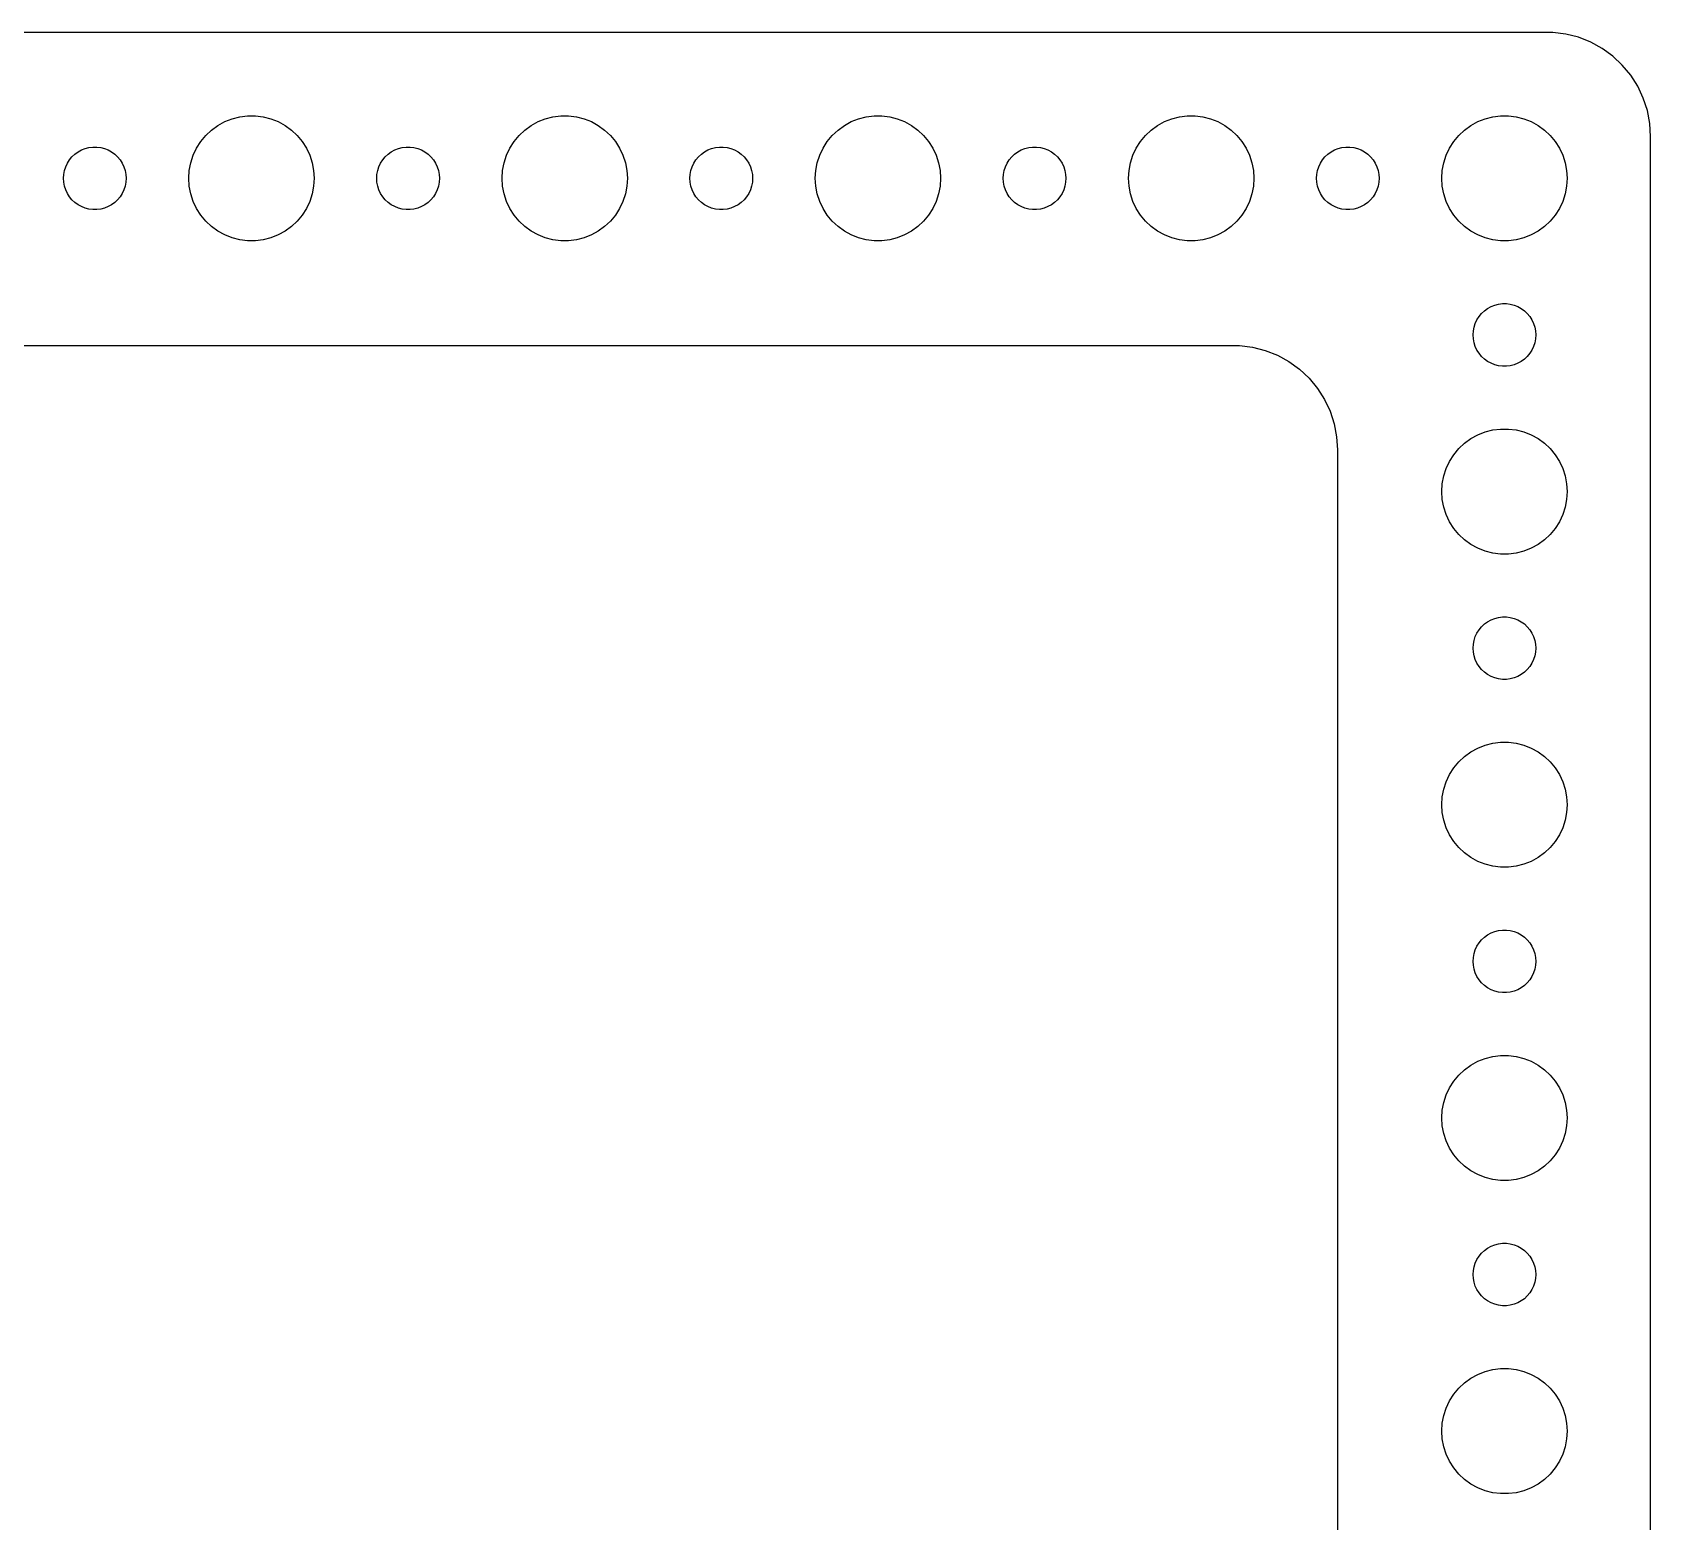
# Model space of a CAD drawing. Header units: metres. Extents: x -74 to 74, y -67 to 67.
# Drawn here: x -3 to 74.5, y -4.3 to 67 of the extents above; entities that cross this region are included whole.
import ezdxf

# ---------------------------------------------------------------- set-up
doc = ezdxf.new("R2010")
doc.units = ezdxf.units.M

msp = doc.modelspace()

# ---------------------------------------------------------------- linework, layer by layer
for p, q in [((69.8139, 66.9901), (-69.8139, 66.9901)), ((70.4369, 66.9114), (69.8139, 66.9901)), ((71.0451, 66.7553), (70.4369, 66.9114)), ((71.6289, 66.5241), (71.0451, 66.7553)), ((72.1791, 66.2216), (71.6289, 66.5241)), ((72.6871, 65.8526), (72.1791, 66.2216)), ((73.1448, 65.4227), (72.6871, 65.8526)), ((73.5451, 64.9389), (73.1448, 65.4227)), ((73.8815, 64.4088), (73.5451, 64.9389)), ((74.1489, 63.8406), (73.8815, 64.4088)), ((74.3429, 63.2434), (74.1489, 63.8406)), ((6.22266, 62.7145), (6.57294, 62.8532)), ((6.57294, 62.8532), (6.93785, 62.9469)), ((6.93785, 62.9469), (7.31161, 62.9941)), ((7.31161, 62.9941), (7.68837, 62.9941)), ((7.68837, 62.9941), (8.06213, 62.9469)), ((8.06213, 62.9469), (8.42705, 62.8532)), ((8.42705, 62.8532), (8.77733, 62.7145)), ((21.2227, 62.7145), (21.5729, 62.8532)), ((21.5729, 62.8532), (21.9379, 62.9469)), ((21.9379, 62.9469), (22.3116, 62.9941)), ((22.3116, 62.9941), (22.6884, 62.9941)), ((22.6884, 62.9941), (23.0621, 62.9469)), ((23.0621, 62.9469), (23.427, 62.8532)), ((23.427, 62.8532), (23.7773, 62.7145)), ((36.2227, 62.7145), (36.5729, 62.8532)), ((36.5729, 62.8532), (36.9379, 62.9469)), ((36.9379, 62.9469), (37.3116, 62.9941)), ((37.3116, 62.9941), (37.6884, 62.9941)), ((37.6884, 62.9941), (38.0621, 62.9469)), ((38.0621, 62.9469), (38.427, 62.8532)), ((38.427, 62.8532), (38.7773, 62.7145)), ((51.2227, 62.7145), (51.5729, 62.8532)), ((51.5729, 62.8532), (51.9379, 62.9469)), ((51.9379, 62.9469), (52.3116, 62.9941)), ((52.3116, 62.9941), (52.6884, 62.9941)), ((52.6884, 62.9941), (53.0621, 62.9469)), ((53.0621, 62.9469), (53.427, 62.8532)), ((53.427, 62.8532), (53.7773, 62.7145)), ((66.2227, 62.7145), (66.573, 62.8532)), ((66.573, 62.8532), (66.9379, 62.9469)), ((66.9379, 62.9469), (67.3116, 62.9941)), ((67.3116, 62.9941), (67.6884, 62.9941)), ((67.6884, 62.9941), (68.0621, 62.9469)), ((68.0621, 62.9469), (68.427, 62.8532)), ((68.427, 62.8532), (68.7773, 62.7145)), ((74.4606, 62.6267), (74.3429, 63.2434)), ((5.07294, 61.7634), (5.31308, 62.0536)), ((5.31308, 62.0536), (5.58772, 62.3115)), ((5.58772, 62.3115), (5.89252, 62.533)), ((5.89252, 62.533), (6.22266, 62.7145)), ((8.77733, 62.7145), (9.10747, 62.533)), ((9.10747, 62.533), (9.41226, 62.3115)), ((9.41226, 62.3115), (9.6869, 62.0536)), ((9.6869, 62.0536), (9.92705, 61.7634)), ((20.0729, 61.7634), (20.3131, 62.0536)), ((20.3131, 62.0536), (20.5877, 62.3115)), ((20.5877, 62.3115), (20.8925, 62.533)), ((20.8925, 62.533), (21.2227, 62.7145)), ((23.7773, 62.7145), (24.1075, 62.533)), ((24.1075, 62.533), (24.4123, 62.3115)), ((24.4123, 62.3115), (24.6869, 62.0536)), ((24.6869, 62.0536), (24.927, 61.7634)), ((35.0729, 61.7634), (35.3131, 62.0536)), ((35.3131, 62.0536), (35.5877, 62.3115)), ((35.5877, 62.3115), (35.8925, 62.533)), ((35.8925, 62.533), (36.2227, 62.7145)), ((38.7773, 62.7145), (39.1075, 62.533)), ((39.1075, 62.533), (39.4123, 62.3115)), ((39.4123, 62.3115), (39.6869, 62.0536)), ((39.6869, 62.0536), (39.927, 61.7634)), ((50.0729, 61.7634), (50.3131, 62.0536)), ((50.3131, 62.0536), (50.5877, 62.3115)), ((50.5877, 62.3115), (50.8925, 62.533)), ((50.8925, 62.533), (51.2227, 62.7145)), ((53.7773, 62.7145), (54.1075, 62.533)), ((54.1075, 62.533), (54.4123, 62.3115)), ((54.4123, 62.3115), (54.6869, 62.0536)), ((54.6869, 62.0536), (54.927, 61.7634)), ((65.073, 61.7634), (65.3131, 62.0536)), ((65.3131, 62.0536), (65.5877, 62.3115)), ((65.5877, 62.3115), (65.8925, 62.533)), ((65.8925, 62.533), (66.2227, 62.7145)), ((68.7773, 62.7145), (69.1075, 62.533)), ((69.1075, 62.533), (69.4123, 62.3115)), ((69.4123, 62.3115), (69.6869, 62.0536)), ((69.6869, 62.0536), (69.927, 61.7634)), ((74.5, 62), (74.4606, 62.6267)), ((74.5, -62), (74.5, 62)), ((-0.95613, 61.1558), (-0.80373, 61.2665)), ((-0.80373, 61.2665), (-0.63866, 61.3572)), ((-0.63866, 61.3572), (-0.46352, 61.4266)), ((-0.46352, 61.4266), (-0.28107, 61.4734)), ((-0.28107, 61.4734), (-0.09418, 61.497)), ((-0.09418, 61.497), (0.09418, 61.497)), ((0.09418, 61.497), (0.28107, 61.4734)), ((0.28107, 61.4734), (0.46352, 61.4266)), ((0.46352, 61.4266), (0.63866, 61.3572)), ((0.63866, 61.3572), (0.80373, 61.2665)), ((0.80373, 61.2665), (0.95613, 61.1558)), ((4.71066, 61.1044), (4.87108, 61.4453)), ((4.87108, 61.4453), (5.07294, 61.7634)), ((9.92705, 61.7634), (10.1289, 61.4453)), ((10.1289, 61.4453), (10.2893, 61.1044)), ((14.0439, 61.1558), (14.1963, 61.2665)), ((14.1963, 61.2665), (14.3613, 61.3572)), ((14.3613, 61.3572), (14.5365, 61.4266)), ((14.5365, 61.4266), (14.7189, 61.4734)), ((14.7189, 61.4734), (14.9058, 61.497)), ((14.9058, 61.497), (15.0942, 61.497)), ((15.0942, 61.497), (15.2811, 61.4734)), ((15.2811, 61.4734), (15.4635, 61.4266)), ((15.4635, 61.4266), (15.6387, 61.3572)), ((15.6387, 61.3572), (15.8037, 61.2665)), ((15.8037, 61.2665), (15.9561, 61.1558)), ((19.7107, 61.1044), (19.8711, 61.4453)), ((19.8711, 61.4453), (20.0729, 61.7634)), ((24.927, 61.7634), (25.1289, 61.4453)), ((25.1289, 61.4453), (25.2893, 61.1044)), ((29.0439, 61.1558), (29.1963, 61.2665)), ((29.1963, 61.2665), (29.3613, 61.3572)), ((29.3613, 61.3572), (29.5365, 61.4266)), ((29.5365, 61.4266), (29.7189, 61.4734)), ((29.7189, 61.4734), (29.9058, 61.497)), ((29.9058, 61.497), (30.0942, 61.497)), ((30.0942, 61.497), (30.2811, 61.4734)), ((30.2811, 61.4734), (30.4635, 61.4266)), ((30.4635, 61.4266), (30.6387, 61.3572)), ((30.6387, 61.3572), (30.8037, 61.2665)), ((30.8037, 61.2665), (30.9561, 61.1558)), ((34.7107, 61.1044), (34.8711, 61.4453)), ((34.8711, 61.4453), (35.0729, 61.7634)), ((39.927, 61.7634), (40.1289, 61.4453)), ((40.1289, 61.4453), (40.2893, 61.1044)), ((44.0439, 61.1558), (44.1963, 61.2665)), ((44.1963, 61.2665), (44.3613, 61.3572)), ((44.3613, 61.3572), (44.5365, 61.4266)), ((44.5365, 61.4266), (44.7189, 61.4734)), ((44.7189, 61.4734), (44.9058, 61.497)), ((44.9058, 61.497), (45.0942, 61.497)), ((45.0942, 61.497), (45.2811, 61.4734)), ((45.2811, 61.4734), (45.4635, 61.4266)), ((45.4635, 61.4266), (45.6387, 61.3572)), ((45.6387, 61.3572), (45.8037, 61.2665)), ((45.8037, 61.2665), (45.9561, 61.1558)), ((49.7107, 61.1044), (49.8711, 61.4453)), ((49.8711, 61.4453), (50.0729, 61.7634)), ((54.927, 61.7634), (55.1289, 61.4453)), ((55.1289, 61.4453), (55.2893, 61.1044)), ((59.0439, 61.1558), (59.1963, 61.2665)), ((59.1963, 61.2665), (59.3613, 61.3572)), ((59.3613, 61.3572), (59.5365, 61.4266)), ((59.5365, 61.4266), (59.7189, 61.4734)), ((59.7189, 61.4734), (59.9058, 61.497)), ((59.9058, 61.497), (60.0942, 61.497)), ((60.0942, 61.497), (60.2811, 61.4734)), ((60.2811, 61.4734), (60.4635, 61.4266)), ((60.4635, 61.4266), (60.6387, 61.3572)), ((60.6387, 61.3572), (60.8037, 61.2665)), ((60.8037, 61.2665), (60.9561, 61.1558)), ((64.7107, 61.1044), (64.8711, 61.4453)), ((64.8711, 61.4453), (65.073, 61.7634)), ((69.927, 61.7634), (70.1289, 61.4453)), ((70.1289, 61.4453), (70.2893, 61.1044)), ((-1.45287, 60.373), (-1.39465, 60.5522)), ((-1.39465, 60.5522), (-1.31445, 60.7226)), ((-1.31445, 60.7226), (-1.21352, 60.8817)), ((-1.21352, 60.8817), (-1.09344, 61.0268)), ((-1.09344, 61.0268), (-0.95613, 61.1558)), ((0.95613, 61.1558), (1.09344, 61.0268)), ((1.09344, 61.0268), (1.21352, 60.8817)), ((1.21352, 60.8817), (1.31445, 60.7226)), ((1.31445, 60.7226), (1.39465, 60.5522)), ((1.39465, 60.5522), (1.45287, 60.373)), ((4.52365, 60.376), (4.59424, 60.7461)), ((4.59424, 60.7461), (4.71066, 61.1044)), ((10.2893, 61.1044), (10.4057, 60.7461)), ((10.4057, 60.7461), (10.4763, 60.376)), ((13.5471, 60.373), (13.6053, 60.5522)), ((13.6053, 60.5522), (13.6855, 60.7226)), ((13.6855, 60.7226), (13.7865, 60.8817)), ((13.7865, 60.8817), (13.9065, 61.0268)), ((13.9065, 61.0268), (14.0439, 61.1558)), ((15.9561, 61.1558), (16.0934, 61.0268)), ((16.0934, 61.0268), (16.2135, 60.8817)), ((16.2135, 60.8817), (16.3145, 60.7226)), ((16.3145, 60.7226), (16.3947, 60.5522)), ((16.3947, 60.5522), (16.4529, 60.373)), ((19.5237, 60.376), (19.5942, 60.7461)), ((19.5942, 60.7461), (19.7107, 61.1044)), ((25.2893, 61.1044), (25.4057, 60.7461)), ((25.4057, 60.7461), (25.4763, 60.376)), ((28.5471, 60.373), (28.6053, 60.5522)), ((28.6053, 60.5522), (28.6855, 60.7226)), ((28.6855, 60.7226), (28.7865, 60.8817)), ((28.7865, 60.8817), (28.9065, 61.0268)), ((28.9065, 61.0268), (29.0439, 61.1558)), ((30.9561, 61.1558), (31.0934, 61.0268)), ((31.0934, 61.0268), (31.2135, 60.8817)), ((31.2135, 60.8817), (31.3145, 60.7226)), ((31.3145, 60.7226), (31.3947, 60.5522)), ((31.3947, 60.5522), (31.4529, 60.373)), ((34.5237, 60.376), (34.5942, 60.7461)), ((34.5942, 60.7461), (34.7107, 61.1044)), ((40.2893, 61.1044), (40.4057, 60.7461)), ((40.4057, 60.7461), (40.4763, 60.376)), ((43.5471, 60.373), (43.6053, 60.5522)), ((43.6053, 60.5522), (43.6855, 60.7226)), ((43.6855, 60.7226), (43.7865, 60.8817)), ((43.7865, 60.8817), (43.9065, 61.0268)), ((43.9065, 61.0268), (44.0439, 61.1558)), ((45.9561, 61.1558), (46.0934, 61.0268)), ((46.0934, 61.0268), (46.2135, 60.8817)), ((46.2135, 60.8817), (46.3145, 60.7226)), ((46.3145, 60.7226), (46.3947, 60.5522)), ((46.3947, 60.5522), (46.4529, 60.373)), ((49.5237, 60.376), (49.5942, 60.7461)), ((49.5942, 60.7461), (49.7107, 61.1044)), ((55.2893, 61.1044), (55.4057, 60.7461)), ((55.4057, 60.7461), (55.4763, 60.376)), ((58.5471, 60.373), (58.6053, 60.5522)), ((58.6053, 60.5522), (58.6855, 60.7226)), ((58.6855, 60.7226), (58.7865, 60.8817)), ((58.7865, 60.8817), (58.9065, 61.0268)), ((58.9065, 61.0268), (59.0439, 61.1558)), ((60.9561, 61.1558), (61.0934, 61.0268)), ((61.0934, 61.0268), (61.2135, 60.8817)), ((61.2135, 60.8817), (61.3145, 60.7226)), ((61.3145, 60.7226), (61.3947, 60.5522)), ((61.3947, 60.5522), (61.4529, 60.373)), ((64.5237, 60.376), (64.5943, 60.7461)), ((64.5943, 60.7461), (64.7107, 61.1044)), ((70.2893, 61.1044), (70.4057, 60.7461)), ((70.4057, 60.7461), (70.4763, 60.376)), ((-1.5, 60), (-1.48816, 60.188)), ((-1.48816, 59.812), (-1.5, 60)), ((-1.48816, 60.188), (-1.45287, 60.373)), ((-1.45287, 59.627), (-1.48816, 59.812)), ((1.45287, 60.373), (1.48816, 60.188)), ((1.48816, 59.812), (1.45287, 59.627)), ((1.48816, 60.188), (1.5, 60)), ((1.5, 60), (1.48816, 59.812)), ((4.5, 60), (4.52365, 60.376)), ((4.52365, 59.624), (4.5, 60)), ((10.4763, 60.376), (10.5, 60)), ((10.5, 60), (10.4763, 59.624)), ((13.5, 60), (13.5118, 60.188)), ((13.5118, 59.812), (13.5, 60)), ((13.5118, 60.188), (13.5471, 60.373)), ((13.5471, 59.627), (13.5118, 59.812)), ((16.4529, 60.373), (16.4882, 60.188)), ((16.4882, 59.812), (16.4529, 59.627)), ((16.4882, 60.188), (16.5, 60)), ((16.5, 60), (16.4882, 59.812)), ((19.5, 60), (19.5237, 60.376)), ((19.5237, 59.624), (19.5, 60)), ((25.4763, 60.376), (25.5, 60)), ((25.5, 60), (25.4763, 59.624)), ((28.5, 60), (28.5118, 60.188)), ((28.5118, 59.812), (28.5, 60)), ((28.5118, 60.188), (28.5471, 60.373)), ((28.5471, 59.627), (28.5118, 59.812)), ((31.4529, 60.373), (31.4882, 60.188)), ((31.4882, 59.812), (31.4529, 59.627)), ((31.4882, 60.188), (31.5, 60)), ((31.5, 60), (31.4882, 59.812)), ((34.5, 60), (34.5237, 60.376)), ((34.5237, 59.624), (34.5, 60)), ((40.4763, 60.376), (40.5, 60)), ((40.5, 60), (40.4763, 59.624)), ((43.5, 60), (43.5118, 60.188)), ((43.5118, 59.812), (43.5, 60)), ((43.5118, 60.188), (43.5471, 60.373)), ((43.5471, 59.627), (43.5118, 59.812)), ((46.4529, 60.373), (46.4882, 60.188)), ((46.4882, 59.812), (46.4529, 59.627)), ((46.4882, 60.188), (46.5, 60)), ((46.5, 60), (46.4882, 59.812)), ((49.5, 60), (49.5237, 60.376)), ((49.5237, 59.624), (49.5, 60)), ((55.4763, 60.376), (55.5, 60)), ((55.5, 60), (55.4763, 59.624)), ((58.5, 60), (58.5118, 60.188)), ((58.5118, 59.812), (58.5, 60)), ((58.5118, 60.188), (58.5471, 60.373)), ((58.5471, 59.627), (58.5118, 59.812)), ((61.4529, 60.373), (61.4882, 60.188)), ((61.4882, 59.812), (61.4529, 59.627)), ((61.4882, 60.188), (61.5, 60)), ((61.5, 60), (61.4882, 59.812)), ((64.5, 60), (64.5237, 60.376)), ((64.5237, 59.624), (64.5, 60)), ((70.4763, 60.376), (70.5, 60)), ((70.5, 60), (70.4763, 59.624)), ((-1.39465, 59.4478), (-1.45287, 59.627)), ((-1.31445, 59.2774), (-1.39465, 59.4478)), ((-1.21352, 59.1183), (-1.31445, 59.2774)), ((-1.09344, 58.9732), (-1.21352, 59.1183)), ((-0.95613, 58.8442), (-1.09344, 58.9732)), ((1.09344, 58.9732), (0.95613, 58.8442)), ((1.21352, 59.1183), (1.09344, 58.9732)), ((1.31445, 59.2774), (1.21352, 59.1183)), ((1.39465, 59.4478), (1.31445, 59.2774)), ((1.45287, 59.627), (1.39465, 59.4478)), ((4.59424, 59.2539), (4.52365, 59.624)), ((4.71066, 58.8956), (4.59424, 59.2539)), ((4.87108, 58.5547), (4.71066, 58.8956)), ((10.2893, 58.8956), (10.1289, 58.5547)), ((10.4057, 59.2539), (10.2893, 58.8956)), ((10.4763, 59.624), (10.4057, 59.2539)), ((13.6053, 59.4478), (13.5471, 59.627)), ((13.6855, 59.2774), (13.6053, 59.4478)), ((13.7865, 59.1183), (13.6855, 59.2774)), ((13.9065, 58.9732), (13.7865, 59.1183)), ((14.0439, 58.8442), (13.9065, 58.9732)), ((16.0934, 58.9732), (15.9561, 58.8442)), ((16.2135, 59.1183), (16.0934, 58.9732)), ((16.3145, 59.2774), (16.2135, 59.1183)), ((16.3947, 59.4478), (16.3145, 59.2774)), ((16.4529, 59.627), (16.3947, 59.4478)), ((19.5942, 59.2539), (19.5237, 59.624)), ((19.7107, 58.8956), (19.5942, 59.2539)), ((19.8711, 58.5547), (19.7107, 58.8956)), ((25.2893, 58.8956), (25.1289, 58.5547)), ((25.4057, 59.2539), (25.2893, 58.8956)), ((25.4763, 59.624), (25.4057, 59.2539)), ((28.6053, 59.4478), (28.5471, 59.627)), ((28.6855, 59.2774), (28.6053, 59.4478)), ((28.7865, 59.1183), (28.6855, 59.2774)), ((28.9065, 58.9732), (28.7865, 59.1183)), ((29.0439, 58.8442), (28.9065, 58.9732)), ((31.0934, 58.9732), (30.9561, 58.8442)), ((31.2135, 59.1183), (31.0934, 58.9732)), ((31.3145, 59.2774), (31.2135, 59.1183)), ((31.3947, 59.4478), (31.3145, 59.2774)), ((31.4529, 59.627), (31.3947, 59.4478)), ((34.5942, 59.2539), (34.5237, 59.624)), ((34.7107, 58.8956), (34.5942, 59.2539)), ((34.8711, 58.5547), (34.7107, 58.8956)), ((40.2893, 58.8956), (40.1289, 58.5547)), ((40.4057, 59.2539), (40.2893, 58.8956)), ((40.4763, 59.624), (40.4057, 59.2539)), ((43.6053, 59.4478), (43.5471, 59.627)), ((43.6855, 59.2774), (43.6053, 59.4478)), ((43.7865, 59.1183), (43.6855, 59.2774)), ((43.9065, 58.9732), (43.7865, 59.1183)), ((44.0439, 58.8442), (43.9065, 58.9732)), ((46.0934, 58.9732), (45.9561, 58.8442)), ((46.2135, 59.1183), (46.0934, 58.9732)), ((46.3145, 59.2774), (46.2135, 59.1183)), ((46.3947, 59.4478), (46.3145, 59.2774)), ((46.4529, 59.627), (46.3947, 59.4478)), ((49.5942, 59.2539), (49.5237, 59.624)), ((49.7107, 58.8956), (49.5942, 59.2539)), ((49.8711, 58.5547), (49.7107, 58.8956)), ((55.2893, 58.8956), (55.1289, 58.5547)), ((55.4057, 59.2539), (55.2893, 58.8956)), ((55.4763, 59.624), (55.4057, 59.2539)), ((58.6053, 59.4478), (58.5471, 59.627)), ((58.6855, 59.2774), (58.6053, 59.4478)), ((58.7865, 59.1183), (58.6855, 59.2774)), ((58.9065, 58.9732), (58.7865, 59.1183)), ((59.0439, 58.8442), (58.9065, 58.9732)), ((61.0934, 58.9732), (60.9561, 58.8442)), ((61.2135, 59.1183), (61.0934, 58.9732)), ((61.3145, 59.2774), (61.2135, 59.1183)), ((61.3947, 59.4478), (61.3145, 59.2774)), ((61.4529, 59.627), (61.3947, 59.4478)), ((64.5943, 59.2539), (64.5237, 59.624)), ((64.7107, 58.8956), (64.5943, 59.2539)), ((64.8711, 58.5547), (64.7107, 58.8956)), ((70.2893, 58.8956), (70.1289, 58.5547)), ((70.4057, 59.2539), (70.2893, 58.8956)), ((70.4763, 59.624), (70.4057, 59.2539)), ((-0.80373, 58.7335), (-0.95613, 58.8442)), ((-0.63866, 58.6428), (-0.80373, 58.7335)), ((-0.46352, 58.5734), (-0.63866, 58.6428)), ((-0.28107, 58.5266), (-0.46352, 58.5734)), ((-0.09418, 58.503), (-0.28107, 58.5266)), ((0.09418, 58.503), (-0.09418, 58.503)), ((0.28107, 58.5266), (0.09418, 58.503)), ((0.46352, 58.5734), (0.28107, 58.5266)), ((0.63866, 58.6428), (0.46352, 58.5734)), ((0.80373, 58.7335), (0.63866, 58.6428)), ((0.95613, 58.8442), (0.80373, 58.7335)), ((5.07294, 58.2366), (4.87108, 58.5547)), ((5.31308, 57.9464), (5.07294, 58.2366)), ((9.92705, 58.2366), (9.6869, 57.9464)), ((10.1289, 58.5547), (9.92705, 58.2366)), ((14.1963, 58.7335), (14.0439, 58.8442)), ((14.3613, 58.6428), (14.1963, 58.7335)), ((14.5365, 58.5734), (14.3613, 58.6428)), ((14.7189, 58.5266), (14.5365, 58.5734)), ((14.9058, 58.503), (14.7189, 58.5266)), ((15.0942, 58.503), (14.9058, 58.503)), ((15.2811, 58.5266), (15.0942, 58.503)), ((15.4635, 58.5734), (15.2811, 58.5266)), ((15.6387, 58.6428), (15.4635, 58.5734)), ((15.8037, 58.7335), (15.6387, 58.6428)), ((15.9561, 58.8442), (15.8037, 58.7335)), ((20.0729, 58.2366), (19.8711, 58.5547)), ((20.3131, 57.9464), (20.0729, 58.2366)), ((24.927, 58.2366), (24.6869, 57.9464)), ((25.1289, 58.5547), (24.927, 58.2366)), ((29.1963, 58.7335), (29.0439, 58.8442)), ((29.3613, 58.6428), (29.1963, 58.7335)), ((29.5365, 58.5734), (29.3613, 58.6428)), ((29.7189, 58.5266), (29.5365, 58.5734)), ((29.9058, 58.503), (29.7189, 58.5266)), ((30.0942, 58.503), (29.9058, 58.503)), ((30.2811, 58.5266), (30.0942, 58.503)), ((30.4635, 58.5734), (30.2811, 58.5266)), ((30.6387, 58.6428), (30.4635, 58.5734)), ((30.8037, 58.7335), (30.6387, 58.6428)), ((30.9561, 58.8442), (30.8037, 58.7335)), ((35.0729, 58.2366), (34.8711, 58.5547)), ((35.3131, 57.9464), (35.0729, 58.2366)), ((39.927, 58.2366), (39.6869, 57.9464)), ((40.1289, 58.5547), (39.927, 58.2366)), ((44.1963, 58.7335), (44.0439, 58.8442)), ((44.3613, 58.6428), (44.1963, 58.7335)), ((44.5365, 58.5734), (44.3613, 58.6428)), ((44.7189, 58.5266), (44.5365, 58.5734)), ((44.9058, 58.503), (44.7189, 58.5266)), ((45.0942, 58.503), (44.9058, 58.503)), ((45.2811, 58.5266), (45.0942, 58.503)), ((45.4635, 58.5734), (45.2811, 58.5266)), ((45.6387, 58.6428), (45.4635, 58.5734)), ((45.8037, 58.7335), (45.6387, 58.6428)), ((45.9561, 58.8442), (45.8037, 58.7335)), ((50.0729, 58.2366), (49.8711, 58.5547)), ((50.3131, 57.9464), (50.0729, 58.2366)), ((54.927, 58.2366), (54.6869, 57.9464)), ((55.1289, 58.5547), (54.927, 58.2366)), ((59.1963, 58.7335), (59.0439, 58.8442)), ((59.3613, 58.6428), (59.1963, 58.7335)), ((59.5365, 58.5734), (59.3613, 58.6428)), ((59.7189, 58.5266), (59.5365, 58.5734)), ((59.9058, 58.503), (59.7189, 58.5266)), ((60.0942, 58.503), (59.9058, 58.503)), ((60.2811, 58.5266), (60.0942, 58.503)), ((60.4635, 58.5734), (60.2811, 58.5266)), ((60.6387, 58.6428), (60.4635, 58.5734)), ((60.8037, 58.7335), (60.6387, 58.6428)), ((60.9561, 58.8442), (60.8037, 58.7335)), ((65.073, 58.2366), (64.8711, 58.5547)), ((65.3131, 57.9464), (65.073, 58.2366)), ((69.927, 58.2366), (69.6869, 57.9464)), ((70.1289, 58.5547), (69.927, 58.2366)), ((5.58772, 57.6885), (5.31308, 57.9464)), ((5.89252, 57.467), (5.58772, 57.6885)), ((6.22266, 57.2855), (5.89252, 57.467)), ((9.10747, 57.467), (8.77733, 57.2855)), ((9.41226, 57.6885), (9.10747, 57.467)), ((9.6869, 57.9464), (9.41226, 57.6885)), ((20.5877, 57.6885), (20.3131, 57.9464)), ((20.8925, 57.467), (20.5877, 57.6885)), ((21.2227, 57.2855), (20.8925, 57.467)), ((24.1075, 57.467), (23.7773, 57.2855)), ((24.4123, 57.6885), (24.1075, 57.467)), ((24.6869, 57.9464), (24.4123, 57.6885)), ((35.5877, 57.6885), (35.3131, 57.9464)), ((35.8925, 57.467), (35.5877, 57.6885)), ((36.2227, 57.2855), (35.8925, 57.467)), ((39.1075, 57.467), (38.7773, 57.2855)), ((39.4123, 57.6885), (39.1075, 57.467)), ((39.6869, 57.9464), (39.4123, 57.6885)), ((50.5877, 57.6885), (50.3131, 57.9464)), ((50.8925, 57.467), (50.5877, 57.6885)), ((51.2227, 57.2855), (50.8925, 57.467)), ((54.1075, 57.467), (53.7773, 57.2855)), ((54.4123, 57.6885), (54.1075, 57.467)), ((54.6869, 57.9464), (54.4123, 57.6885)), ((65.5877, 57.6885), (65.3131, 57.9464)), ((65.8925, 57.467), (65.5877, 57.6885)), ((66.2227, 57.2855), (65.8925, 57.467)), ((69.1075, 57.467), (68.7773, 57.2855)), ((69.4123, 57.6885), (69.1075, 57.467)), ((69.6869, 57.9464), (69.4123, 57.6885)), ((6.57294, 57.1468), (6.22266, 57.2855)), ((6.93785, 57.0531), (6.57294, 57.1468)), ((7.31161, 57.0059), (6.93785, 57.0531)), ((7.68837, 57.0059), (7.31161, 57.0059)), ((8.06213, 57.0531), (7.68837, 57.0059)), ((8.42705, 57.1468), (8.06213, 57.0531)), ((8.77733, 57.2855), (8.42705, 57.1468)), ((21.5729, 57.1468), (21.2227, 57.2855)), ((21.9379, 57.0531), (21.5729, 57.1468)), ((22.3116, 57.0059), (21.9379, 57.0531)), ((22.6884, 57.0059), (22.3116, 57.0059)), ((23.0621, 57.0531), (22.6884, 57.0059)), ((23.427, 57.1468), (23.0621, 57.0531)), ((23.7773, 57.2855), (23.427, 57.1468)), ((36.5729, 57.1468), (36.2227, 57.2855)), ((36.9379, 57.0531), (36.5729, 57.1468)), ((37.3116, 57.0059), (36.9379, 57.0531)), ((37.6884, 57.0059), (37.3116, 57.0059)), ((38.0621, 57.0531), (37.6884, 57.0059)), ((38.427, 57.1468), (38.0621, 57.0531)), ((38.7773, 57.2855), (38.427, 57.1468)), ((51.5729, 57.1468), (51.2227, 57.2855)), ((51.9379, 57.0531), (51.5729, 57.1468)), ((52.3116, 57.0059), (51.9379, 57.0531)), ((52.6884, 57.0059), (52.3116, 57.0059)), ((53.0621, 57.0531), (52.6884, 57.0059)), ((53.427, 57.1468), (53.0621, 57.0531)), ((53.7773, 57.2855), (53.427, 57.1468)), ((66.573, 57.1468), (66.2227, 57.2855)), ((66.9379, 57.0531), (66.573, 57.1468)), ((67.3116, 57.0059), (66.9379, 57.0531)), ((67.6884, 57.0059), (67.3116, 57.0059)), ((68.0621, 57.0531), (67.6884, 57.0059)), ((68.427, 57.1468), (68.0621, 57.0531)), ((68.7773, 57.2855), (68.427, 57.1468)), ((66.2865, 53.3817), (66.4065, 53.5268)), ((66.4065, 53.5268), (66.5439, 53.6558)), ((66.5439, 53.6558), (66.6963, 53.7665)), ((66.6963, 53.7665), (66.8613, 53.8572)), ((66.8613, 53.8572), (67.0365, 53.9266)), ((67.0365, 53.9266), (67.2189, 53.9734)), ((67.2189, 53.9734), (67.4058, 53.997)), ((67.4058, 53.997), (67.5942, 53.997)), ((67.5942, 53.997), (67.7811, 53.9734)), ((67.7811, 53.9734), (67.9635, 53.9266)), ((67.9635, 53.9266), (68.1387, 53.8572)), ((68.1387, 53.8572), (68.3037, 53.7665)), ((68.3037, 53.7665), (68.4561, 53.6558)), ((68.4561, 53.6558), (68.5934, 53.5268)), ((68.5934, 53.5268), (68.7135, 53.3817)), ((66.0118, 52.688), (66.0471, 52.873)), ((66.0471, 52.873), (66.1053, 53.0522)), ((66.1053, 53.0522), (66.1855, 53.2226)), ((66.1855, 53.2226), (66.2865, 53.3817)), ((68.7135, 53.3817), (68.8145, 53.2226)), ((68.8145, 53.2226), (68.8947, 53.0522)), ((68.8947, 53.0522), (68.9529, 52.873)), ((68.9529, 52.873), (68.9882, 52.688)), ((-54.8139, 51.9901), (54.8139, 51.9901)), ((54.8139, 51.9901), (55.4369, 51.9114)), ((66, 52.5), (66.0118, 52.688)), ((66.0118, 52.312), (66, 52.5)), ((66.0471, 52.127), (66.0118, 52.312)), ((66.1053, 51.9478), (66.0471, 52.127)), ((66.1855, 51.7774), (66.1053, 51.9478)), ((68.8947, 51.9478), (68.8145, 51.7774)), ((68.9529, 52.127), (68.8947, 51.9478)), ((68.9882, 52.312), (68.9529, 52.127)), ((68.9882, 52.688), (69, 52.5)), ((69, 52.5), (68.9882, 52.312)), ((55.4369, 51.9114), (56.0451, 51.7553)), ((56.0451, 51.7553), (56.6289, 51.5241)), ((56.6289, 51.5241), (57.1791, 51.2216)), ((57.1791, 51.2216), (57.6871, 50.8526)), ((66.2865, 51.6183), (66.1855, 51.7774)), ((66.4065, 51.4732), (66.2865, 51.6183)), ((66.5439, 51.3442), (66.4065, 51.4732)), ((66.6963, 51.2335), (66.5439, 51.3442)), ((66.8613, 51.1428), (66.6963, 51.2335)), ((68.3037, 51.2335), (68.1387, 51.1428)), ((68.4561, 51.3442), (68.3037, 51.2335)), ((68.5934, 51.4732), (68.4561, 51.3442)), ((68.7135, 51.6183), (68.5934, 51.4732)), ((68.8145, 51.7774), (68.7135, 51.6183)), ((57.6871, 50.8526), (58.1448, 50.4227)), ((58.1448, 50.4227), (58.5451, 49.9389)), ((67.0365, 51.0734), (66.8613, 51.1428)), ((67.2189, 51.0266), (67.0365, 51.0734)), ((67.4058, 51.003), (67.2189, 51.0266)), ((67.5942, 51.003), (67.4058, 51.003)), ((67.7811, 51.0266), (67.5942, 51.003)), ((67.9635, 51.0734), (67.7811, 51.0266)), ((68.1387, 51.1428), (67.9635, 51.0734)), ((58.5451, 49.9389), (58.8815, 49.4088)), ((58.8815, 49.4088), (59.1489, 48.8406)), ((59.1489, 48.8406), (59.3429, 48.2434)), ((59.3429, 48.2434), (59.4606, 47.6267)), ((59.4606, 47.6267), (59.5, 47)), ((65.3131, 47.0536), (65.5877, 47.3115)), ((65.5877, 47.3115), (65.8925, 47.533)), ((65.8925, 47.533), (66.2227, 47.7145)), ((66.2227, 47.7145), (66.573, 47.8532)), ((66.573, 47.8532), (66.9379, 47.9469)), ((66.9379, 47.9469), (67.3116, 47.9941)), ((67.3116, 47.9941), (67.6884, 47.9941)), ((67.6884, 47.9941), (68.0621, 47.9469)), ((68.0621, 47.9469), (68.427, 47.8532)), ((68.427, 47.8532), (68.7773, 47.7145)), ((68.7773, 47.7145), (69.1075, 47.533)), ((69.1075, 47.533), (69.4123, 47.3115)), ((69.4123, 47.3115), (69.6869, 47.0536)), ((59.5, 47), (59.5, -47)), ((64.8711, 46.4453), (65.073, 46.7634)), ((65.073, 46.7634), (65.3131, 47.0536)), ((69.6869, 47.0536), (69.927, 46.7634)), ((69.927, 46.7634), (70.1289, 46.4453)), ((64.5237, 45.376), (64.5943, 45.7461)), ((64.5943, 45.7461), (64.7107, 46.1044)), ((64.7107, 46.1044), (64.8711, 46.4453)), ((70.1289, 46.4453), (70.2893, 46.1044)), ((70.2893, 46.1044), (70.4057, 45.7461)), ((70.4057, 45.7461), (70.4763, 45.376)), ((64.5, 45), (64.5237, 45.376)), ((64.5237, 44.624), (64.5, 45)), ((70.4763, 45.376), (70.5, 45)), ((70.5, 45), (70.4763, 44.624)), ((64.5943, 44.2539), (64.5237, 44.624)), ((64.7107, 43.8956), (64.5943, 44.2539)), ((70.4057, 44.2539), (70.2893, 43.8956)), ((70.4763, 44.624), (70.4057, 44.2539)), ((64.8711, 43.5547), (64.7107, 43.8956)), ((65.073, 43.2366), (64.8711, 43.5547)), ((70.1289, 43.5547), (69.927, 43.2366)), ((70.2893, 43.8956), (70.1289, 43.5547)), ((65.3131, 42.9464), (65.073, 43.2366)), ((65.5877, 42.6885), (65.3131, 42.9464)), ((65.8925, 42.467), (65.5877, 42.6885)), ((69.4123, 42.6885), (69.1075, 42.467)), ((69.6869, 42.9464), (69.4123, 42.6885)), ((69.927, 43.2366), (69.6869, 42.9464)), ((66.2227, 42.2855), (65.8925, 42.467)), ((66.573, 42.1468), (66.2227, 42.2855)), ((66.9379, 42.0531), (66.573, 42.1468)), ((67.3116, 42.0059), (66.9379, 42.0531)), ((67.6884, 42.0059), (67.3116, 42.0059)), ((68.0621, 42.0531), (67.6884, 42.0059)), ((68.427, 42.1468), (68.0621, 42.0531)), ((68.7773, 42.2855), (68.427, 42.1468)), ((69.1075, 42.467), (68.7773, 42.2855)), ((66.5439, 38.6558), (66.6963, 38.7665)), ((66.6963, 38.7665), (66.8613, 38.8572)), ((66.8613, 38.8572), (67.0365, 38.9266)), ((67.0365, 38.9266), (67.2189, 38.9734)), ((67.2189, 38.9734), (67.4058, 38.997)), ((67.4058, 38.997), (67.5942, 38.997)), ((67.5942, 38.997), (67.7811, 38.9734)), ((67.7811, 38.9734), (67.9635, 38.9266)), ((67.9635, 38.9266), (68.1387, 38.8572)), ((68.1387, 38.8572), (68.3037, 38.7665)), ((68.3037, 38.7665), (68.4561, 38.6558)), ((66.0471, 37.873), (66.1053, 38.0522)), ((66.1053, 38.0522), (66.1855, 38.2226)), ((66.1855, 38.2226), (66.2865, 38.3817)), ((66.2865, 38.3817), (66.4065, 38.5268)), ((66.4065, 38.5268), (66.5439, 38.6558)), ((68.4561, 38.6558), (68.5934, 38.5268)), ((68.5934, 38.5268), (68.7135, 38.3817)), ((68.7135, 38.3817), (68.8145, 38.2226)), ((68.8145, 38.2226), (68.8947, 38.0522)), ((68.8947, 38.0522), (68.9529, 37.873)), ((66, 37.5), (66.0118, 37.688)), ((66.0118, 37.312), (66, 37.5)), ((66.0118, 37.688), (66.0471, 37.873)), ((66.0471, 37.127), (66.0118, 37.312)), ((68.9529, 37.873), (68.9882, 37.688)), ((68.9882, 37.312), (68.9529, 37.127)), ((68.9882, 37.688), (69, 37.5)), ((69, 37.5), (68.9882, 37.312)), ((66.1053, 36.9478), (66.0471, 37.127)), ((66.1855, 36.7774), (66.1053, 36.9478)), ((66.2865, 36.6183), (66.1855, 36.7774)), ((66.4065, 36.4732), (66.2865, 36.6183)), ((66.5439, 36.3442), (66.4065, 36.4732)), ((68.5934, 36.4732), (68.4561, 36.3442)), ((68.7135, 36.6183), (68.5934, 36.4732)), ((68.8145, 36.7774), (68.7135, 36.6183)), ((68.8947, 36.9478), (68.8145, 36.7774)), ((68.9529, 37.127), (68.8947, 36.9478)), ((66.6963, 36.2335), (66.5439, 36.3442)), ((66.8613, 36.1428), (66.6963, 36.2335)), ((67.0365, 36.0734), (66.8613, 36.1428)), ((67.2189, 36.0266), (67.0365, 36.0734)), ((67.4058, 36.003), (67.2189, 36.0266)), ((67.5942, 36.003), (67.4058, 36.003)), ((67.7811, 36.0266), (67.5942, 36.003)), ((67.9635, 36.0734), (67.7811, 36.0266)), ((68.1387, 36.1428), (67.9635, 36.0734)), ((68.3037, 36.2335), (68.1387, 36.1428)), ((68.4561, 36.3442), (68.3037, 36.2335)), ((65.8925, 32.533), (66.2227, 32.7145)), ((66.2227, 32.7145), (66.573, 32.8532)), ((66.573, 32.8532), (66.9379, 32.9469)), ((66.9379, 32.9469), (67.3116, 32.9941)), ((67.3116, 32.9941), (67.6884, 32.9941)), ((67.6884, 32.9941), (68.0621, 32.9469)), ((68.0621, 32.9469), (68.427, 32.8532)), ((68.427, 32.8532), (68.7773, 32.7145)), ((68.7773, 32.7145), (69.1075, 32.533)), ((65.073, 31.7634), (65.3131, 32.0536)), ((65.3131, 32.0536), (65.5877, 32.3115)), ((65.5877, 32.3115), (65.8925, 32.533)), ((69.1075, 32.533), (69.4123, 32.3115)), ((69.4123, 32.3115), (69.6869, 32.0536)), ((69.6869, 32.0536), (69.927, 31.7634)), ((64.5943, 30.7461), (64.7107, 31.1044)), ((64.7107, 31.1044), (64.8711, 31.4453)), ((64.8711, 31.4453), (65.073, 31.7634)), ((69.927, 31.7634), (70.1289, 31.4453)), ((70.1289, 31.4453), (70.2893, 31.1044)), ((70.2893, 31.1044), (70.4057, 30.7461)), ((64.5, 30), (64.5237, 30.376)), ((64.5237, 30.376), (64.5943, 30.7461)), ((70.4057, 30.7461), (70.4763, 30.376)), ((70.4763, 30.376), (70.5, 30)), ((64.5237, 29.624), (64.5, 30)), ((64.5943, 29.2539), (64.5237, 29.624)), ((70.4763, 29.624), (70.4057, 29.2539)), ((70.5, 30), (70.4763, 29.624)), ((64.7107, 28.8956), (64.5943, 29.2539)), ((64.8711, 28.5547), (64.7107, 28.8956)), ((70.2893, 28.8956), (70.1289, 28.5547)), ((70.4057, 29.2539), (70.2893, 28.8956)), ((65.073, 28.2366), (64.8711, 28.5547)), ((65.3131, 27.9464), (65.073, 28.2366)), ((65.5877, 27.6884), (65.3131, 27.9464)), ((69.6869, 27.9464), (69.4123, 27.6884)), ((69.927, 28.2366), (69.6869, 27.9464)), ((70.1289, 28.5547), (69.927, 28.2366)), ((65.8925, 27.467), (65.5877, 27.6884)), ((66.2227, 27.2855), (65.8925, 27.467)), ((66.573, 27.1468), (66.2227, 27.2855)), ((66.9379, 27.0531), (66.573, 27.1468)), ((68.427, 27.1468), (68.0621, 27.0531)), ((68.7773, 27.2855), (68.427, 27.1468)), ((69.1075, 27.467), (68.7773, 27.2855)), ((69.4123, 27.6884), (69.1075, 27.467)), ((67.3116, 27.0059), (66.9379, 27.0531)), ((67.6884, 27.0059), (67.3116, 27.0059)), ((68.0621, 27.0531), (67.6884, 27.0059)), ((66.1855, 23.2226), (66.2865, 23.3817)), ((66.2865, 23.3817), (66.4065, 23.5268)), ((66.4065, 23.5268), (66.5439, 23.6558)), ((66.5439, 23.6558), (66.6963, 23.7665)), ((66.6963, 23.7665), (66.8613, 23.8572)), ((66.8613, 23.8572), (67.0365, 23.9266)), ((67.0365, 23.9266), (67.2189, 23.9734)), ((67.2189, 23.9734), (67.4058, 23.997)), ((67.4058, 23.997), (67.5942, 23.997)), ((67.5942, 23.997), (67.7811, 23.9734)), ((67.7811, 23.9734), (67.9635, 23.9266)), ((67.9635, 23.9266), (68.1387, 23.8572)), ((68.1387, 23.8572), (68.3037, 23.7665)), ((68.3037, 23.7665), (68.4561, 23.6558)), ((68.4561, 23.6558), (68.5934, 23.5268)), ((68.5934, 23.5268), (68.7135, 23.3817)), ((68.7135, 23.3817), (68.8145, 23.2226)), ((66, 22.5), (66.0118, 22.688)), ((66.0118, 22.312), (66, 22.5)), ((66.0118, 22.688), (66.0471, 22.873)), ((66.0471, 22.873), (66.1053, 23.0522)), ((66.1053, 23.0522), (66.1855, 23.2226)), ((68.8145, 23.2226), (68.8947, 23.0522)), ((68.8947, 23.0522), (68.9529, 22.873)), ((68.9529, 22.873), (68.9882, 22.688)), ((68.9882, 22.688), (69, 22.5)), ((69, 22.5), (68.9882, 22.312)), ((66.0471, 22.127), (66.0118, 22.312)), ((66.1053, 21.9478), (66.0471, 22.127)), ((66.1855, 21.7774), (66.1053, 21.9478)), ((66.2865, 21.6183), (66.1855, 21.7774)), ((68.8145, 21.7774), (68.7135, 21.6183)), ((68.8947, 21.9478), (68.8145, 21.7774)), ((68.9529, 22.127), (68.8947, 21.9478)), ((68.9882, 22.312), (68.9529, 22.127)), ((66.4065, 21.4732), (66.2865, 21.6183)), ((66.5439, 21.3442), (66.4065, 21.4732)), ((66.6963, 21.2335), (66.5439, 21.3442)), ((66.8613, 21.1427), (66.6963, 21.2335)), ((67.0365, 21.0734), (66.8613, 21.1427)), ((67.2189, 21.0266), (67.0365, 21.0734)), ((67.4058, 21.003), (67.2189, 21.0266)), ((67.5942, 21.003), (67.4058, 21.003)), ((67.7811, 21.0266), (67.5942, 21.003)), ((67.9635, 21.0734), (67.7811, 21.0266)), ((68.1387, 21.1427), (67.9635, 21.0734)), ((68.3037, 21.2335), (68.1387, 21.1427)), ((68.4561, 21.3442), (68.3037, 21.2335)), ((68.5934, 21.4732), (68.4561, 21.3442)), ((68.7135, 21.6183), (68.5934, 21.4732)), ((66.2227, 17.7145), (66.573, 17.8532)), ((66.573, 17.8532), (66.9379, 17.9469)), ((66.9379, 17.9469), (67.3116, 17.9941)), ((67.3116, 17.9941), (67.6884, 17.9941)), ((67.6884, 17.9941), (68.0621, 17.9469)), ((68.0621, 17.9469), (68.427, 17.8532)), ((68.427, 17.8532), (68.7773, 17.7145)), ((65.073, 16.7634), (65.3131, 17.0536)), ((65.3131, 17.0536), (65.5877, 17.3115)), ((65.5877, 17.3115), (65.8925, 17.533)), ((65.8925, 17.533), (66.2227, 17.7145)), ((68.7773, 17.7145), (69.1075, 17.533)), ((69.1075, 17.533), (69.4123, 17.3115)), ((69.4123, 17.3115), (69.6869, 17.0536)), ((69.6869, 17.0536), (69.927, 16.7634)), ((64.7107, 16.1044), (64.8711, 16.4453)), ((64.8711, 16.4453), (65.073, 16.7634)), ((69.927, 16.7634), (70.1289, 16.4453)), ((70.1289, 16.4453), (70.2893, 16.1044)), ((64.5237, 15.376), (64.5943, 15.7461)), ((64.5943, 15.7461), (64.7107, 16.1044)), ((70.2893, 16.1044), (70.4057, 15.7461)), ((70.4057, 15.7461), (70.4763, 15.376)), ((64.5, 15), (64.5237, 15.376)), ((64.5237, 14.624), (64.5, 15)), ((70.4763, 15.376), (70.5, 15)), ((70.5, 15), (70.4763, 14.624)), ((64.5943, 14.2539), (64.5237, 14.624)), ((64.7107, 13.8956), (64.5943, 14.2539)), ((70.4057, 14.2539), (70.2893, 13.8956)), ((70.4763, 14.624), (70.4057, 14.2539)), ((64.8711, 13.5547), (64.7107, 13.8956)), ((65.073, 13.2366), (64.8711, 13.5547)), ((65.3131, 12.9464), (65.073, 13.2366)), ((69.927, 13.2366), (69.6869, 12.9464)), ((70.1289, 13.5547), (69.927, 13.2366)), ((70.2893, 13.8956), (70.1289, 13.5547)), ((65.5877, 12.6884), (65.3131, 12.9464)), ((65.8925, 12.467), (65.5877, 12.6884)), ((66.2227, 12.2855), (65.8925, 12.467)), ((69.1075, 12.467), (68.7773, 12.2855)), ((69.4123, 12.6884), (69.1075, 12.467)), ((69.6869, 12.9464), (69.4123, 12.6884)), ((66.573, 12.1468), (66.2227, 12.2855)), ((66.9379, 12.0531), (66.573, 12.1468)), ((67.3116, 12.0059), (66.9379, 12.0531)), ((67.6884, 12.0059), (67.3116, 12.0059)), ((68.0621, 12.0531), (67.6884, 12.0059)), ((68.427, 12.1468), (68.0621, 12.0531)), ((68.7773, 12.2855), (68.427, 12.1468)), ((66.2865, 8.38167), (66.4065, 8.52681)), ((66.4065, 8.52681), (66.5439, 8.65576)), ((66.5439, 8.65576), (66.6963, 8.76648)), ((66.6963, 8.76648), (66.8613, 8.85724)), ((66.8613, 8.85724), (67.0365, 8.92657)), ((67.0365, 8.92657), (67.2189, 8.97342)), ((67.2189, 8.97342), (67.4058, 8.99704)), ((67.4058, 8.99704), (67.5942, 8.99704)), ((67.5942, 8.99704), (67.7811, 8.97342)), ((67.7811, 8.97342), (67.9635, 8.92657)), ((67.9635, 8.92657), (68.1387, 8.85724)), ((68.1387, 8.85724), (68.3037, 8.76648)), ((68.3037, 8.76648), (68.4561, 8.65576)), ((68.4561, 8.65576), (68.5934, 8.52681)), ((68.5934, 8.52681), (68.7135, 8.38167)), ((66.0118, 7.68799), (66.0471, 7.87303)), ((66.0471, 7.87303), (66.1053, 8.05219)), ((66.1053, 8.05219), (66.1855, 8.22263)), ((66.1855, 8.22263), (66.2865, 8.38167)), ((68.7135, 8.38167), (68.8145, 8.22263)), ((68.8145, 8.22263), (68.8947, 8.05219)), ((68.8947, 8.05219), (68.9529, 7.87303)), ((68.9529, 7.87303), (68.9882, 7.68799)), ((66, 7.5), (66.0118, 7.68799)), ((66.0118, 7.312), (66, 7.5)), ((66.0471, 7.12695), (66.0118, 7.312)), ((66.1053, 6.9478), (66.0471, 7.12695)), ((68.9529, 7.12695), (68.8947, 6.9478)), ((68.9882, 7.312), (68.9529, 7.12695)), ((68.9882, 7.68799), (69, 7.5)), ((69, 7.5), (68.9882, 7.312)), ((66.1855, 6.77736), (66.1053, 6.9478)), ((66.2865, 6.61832), (66.1855, 6.77736)), ((66.4065, 6.47318), (66.2865, 6.61832)), ((66.5439, 6.34422), (66.4065, 6.47318)), ((66.6963, 6.23351), (66.5439, 6.34422)), ((66.8613, 6.14275), (66.6963, 6.23351)), ((68.3037, 6.23351), (68.1387, 6.14275)), ((68.4561, 6.34422), (68.3037, 6.23351)), ((68.5934, 6.47318), (68.4561, 6.34422)), ((68.7135, 6.61832), (68.5934, 6.47318)), ((68.8145, 6.77736), (68.7135, 6.61832)), ((68.8947, 6.9478), (68.8145, 6.77736)), ((67.0365, 6.07341), (66.8613, 6.14275)), ((67.2189, 6.02657), (67.0365, 6.07341)), ((67.4058, 6.00294), (67.2189, 6.02657)), ((67.5942, 6.00294), (67.4058, 6.00294)), ((67.7811, 6.02657), (67.5942, 6.00294)), ((67.9635, 6.07341), (67.7811, 6.02657)), ((68.1387, 6.14275), (67.9635, 6.07341)), ((65.5877, 2.31154), (65.8925, 2.53297)), ((65.8925, 2.53297), (66.2227, 2.71448)), ((66.2227, 2.71448), (66.573, 2.85316)), ((66.573, 2.85316), (66.9379, 2.94685)), ((66.9379, 2.94685), (67.3116, 2.99408)), ((67.3116, 2.99408), (67.6884, 2.99408)), ((67.6884, 2.99408), (68.0621, 2.94685)), ((68.0621, 2.94685), (68.427, 2.85316)), ((68.427, 2.85316), (68.7773, 2.71448)), ((68.7773, 2.71448), (69.1075, 2.53297)), ((69.1075, 2.53297), (69.4123, 2.31154)), ((64.8711, 1.44525), (65.073, 1.76335)), ((65.073, 1.76335), (65.3131, 2.05363)), ((65.3131, 2.05363), (65.5877, 2.31154)), ((69.4123, 2.31154), (69.6869, 2.05363)), ((69.6869, 2.05363), (69.927, 1.76335)), ((69.927, 1.76335), (70.1289, 1.44525)), ((64.5943, 0.74606), (64.7107, 1.10437)), ((64.7107, 1.10437), (64.8711, 1.44525)), ((70.1289, 1.44525), (70.2893, 1.10437)), ((70.2893, 1.10437), (70.4057, 0.74606)), ((64.5, 0), (64.5237, 0.37599)), ((64.5237, -0.37599), (64.5, 0)), ((64.5237, 0.37599), (64.5943, 0.74606)), ((70.4057, 0.74606), (70.4763, 0.37599)), ((70.4763, 0.37599), (70.5, 0)), ((70.5, 0), (70.4763, -0.37599)), ((64.5943, -0.74606), (64.5237, -0.37599)), ((64.7107, -1.10437), (64.5943, -0.74606)), ((70.4057, -0.74606), (70.2893, -1.10437)), ((70.4763, -0.37599), (70.4057, -0.74606)), ((64.8711, -1.44525), (64.7107, -1.10437)), ((65.073, -1.76335), (64.8711, -1.44525)), ((70.1289, -1.44525), (69.927, -1.76335)), ((70.2893, -1.10437), (70.1289, -1.44525)), ((65.3131, -2.05363), (65.073, -1.76335)), ((65.5877, -2.31154), (65.3131, -2.05363)), ((65.8925, -2.53297), (65.5877, -2.31154)), ((69.4123, -2.31154), (69.1075, -2.53297)), ((69.6869, -2.05363), (69.4123, -2.31154)), ((69.927, -1.76335), (69.6869, -2.05363)), ((66.2227, -2.71448), (65.8925, -2.53297)), ((66.573, -2.85316), (66.2227, -2.71448)), ((66.9379, -2.94685), (66.573, -2.85316)), ((67.3116, -2.99408), (66.9379, -2.94685)), ((67.6884, -2.99408), (67.3116, -2.99408)), ((68.0621, -2.94685), (67.6884, -2.99408)), ((68.427, -2.85316), (68.0621, -2.94685)), ((68.7773, -2.71448), (68.427, -2.85316)), ((69.1075, -2.53297), (68.7773, -2.71448))]:
    msp.add_line(p, q)

doc.saveas('drawing.dxf')
